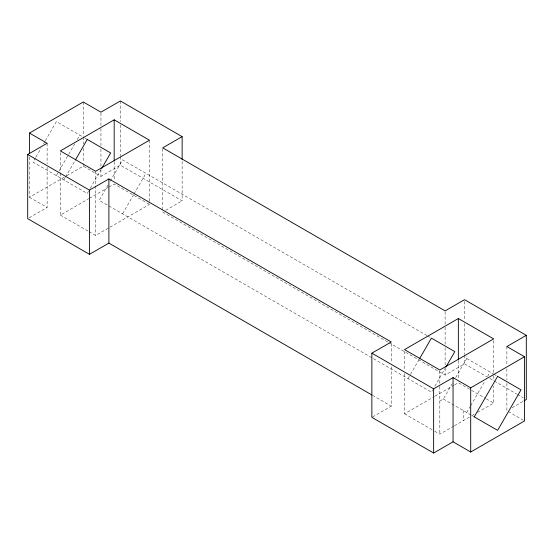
<?xml version="1.0" encoding="UTF-8"?>
<svg xmlns="http://www.w3.org/2000/svg" width="554" height="554" viewBox="0 0 554 554"><rect width="100%" height="100%" fill="white"/><g stroke="black" fill="none" stroke-linecap="round" stroke-linejoin="round"><path stroke-width="0.42" stroke-dasharray="2.77 2.08" d="M35.546 157.689L32.998 162.107L87.269 193.443L88.543 191.234M35.968 156.955L41.072 148.119M43.627 143.701L44.902 141.492M45.324 140.751L56.383 121.603L84.18 137.655M56.383 175.611L58.509 171.927M58.932 171.193L68.287 154.988M68.71 154.254L74.665 143.943M77.214 139.525L79.769 135.107M63.883 179.939L65.157 177.73M65.58 176.996L74.935 160.792M90.247 188.291L100.876 169.877M108.113 184.856L99.18 200.319L431.434 392.149L432.709 389.94M110.239 181.172L122.566 159.815L426.947 335.551M122.566 213.823L133.625 194.676M134.047 193.942L145.951 173.319M408.049 378.645L419.101 359.498M434.835 386.256L445.042 368.576M439.821 401.061L443.345 399.025L452.279 383.555M455.679 377.669L466.731 358.521L466.731 356.07M466.731 412.529L470.263 406.414M470.692 405.666L484.508 381.741M487.527 376.505L490.117 372.018M29.466 157.031L29.466 197.266L66.099 176.117M66.847 175.68L83.294 166.186L100.946 176.373L120.363 165.168L182.134 200.832L182.134 160.598M29.196 217.798L47.118 207.452L47.118 167.225M60.351 173.153L60.351 215.097L88.765 198.692M89.513 198.263L108.203 187.474M108.951 187.037L114.179 184.018L149.483 204.398L149.483 201.829M89.035 231.655L95.648 235.478L149.483 204.398M165.708 210.312L182.134 200.832M372.613 416.933L391.283 406.158L391.283 365.924M388.936 342.642L445.111 375.079L464.529 363.867L486.855 376.762M404.517 373.569L404.517 413.796L434.426 396.532M435.174 396.103L453.864 385.307M454.612 384.878L458.352 382.717L470.852 389.94M434.668 431.206L439.821 434.177L453.705 426.164M454.432 425.742L469.557 417.01M471.724 415.756L474.646 414.073M477.569 412.384L493.649 403.097L493.649 385.979M512.111 407.723L523.315 401.255M85.06 138.161L87.269 139.435M427.695 335.98L429.939 337.275M466.731 358.521L493.205 373.805M493.794 374.144L496.883 375.924M489.833 378.479L493.552 380.626M494.3 381.055L516.626 393.949M517.367 394.379L523.322 397.814M162.717 212.037L388.181 342.213M471.586 390.362L485.56 398.43M486.294 398.852L493.649 403.097M508.357 411.594L523.8 420.507M443.345 399.025L473.497 416.435M29.466 197.266L47.118 207.452M60.351 215.097L88.294 231.233M372.551 395.348L391.283 406.158M404.517 413.796L433.934 430.783M506.882 346.548L506.882 365.377M506.882 368.798L506.882 379.926M506.882 383.354L506.882 410.743M493.649 340.613L493.649 374.85M493.649 375.709L493.649 380.847M464.529 301.383L464.529 320.212M464.529 323.64L464.529 354.456M464.529 355.308L464.529 363.867M463.199 410.486L463.199 420.68M458.352 360.467L458.352 378.437M445.111 311.736L445.111 326.285M445.111 327.144L445.111 344.263M445.111 347.69L445.111 367.371M445.111 368.23L445.111 375.079M439.821 370.848L439.821 385.522M439.821 386.387L439.821 434.177M404.517 351.312L404.517 370.148M391.283 343.674L391.283 362.503M162.717 148.701L162.717 210.326M149.483 140.204L149.483 200.97M120.363 100.967L120.363 121.513M120.363 124.934L120.363 155.75M120.363 156.609L120.363 165.168M114.179 161.761L114.179 179.738M100.946 113.037L100.946 127.586M100.946 128.445L100.946 145.564M100.946 148.984L100.946 168.672M100.946 169.531L100.946 176.373M95.648 171.283L95.648 184.974M95.648 185.832L95.648 235.478M83.294 101.991L83.294 136.229M83.294 137.08L83.294 143.929M83.294 148.209L83.294 162.758M83.294 163.617L83.294 166.186M60.351 152.613L60.351 172.301M47.118 143.257L47.118 163.797"/><path stroke-width="0.83" d="M75.365 160.058L87.269 139.435M101.721 168.402L110.655 152.939L87.123 139.352M419.53 358.757L431.434 338.141L454.82 351.638L445.887 367.108M474.231 416.857L497.617 376.353M29.466 153.61L29.466 133.071L83.294 101.991L100.946 112.178L120.363 100.967L182.134 136.637L182.134 159.746M371.803 394.912L108.889 243.116L89.471 254.328L27.7 218.664L27.7 154.469L47.118 143.257L29.466 133.071M114.179 119.823L60.351 150.903L95.648 171.283L149.483 140.204L114.179 119.823L114.179 160.909M27.7 154.469L89.471 190.133L108.889 178.921L391.283 341.963L371.866 353.168L371.866 417.363L433.637 453.034L453.054 441.822L470.706 452.009L524.534 420.929L524.534 356.734L506.882 346.548L526.3 335.336L526.3 399.531L524.063 400.826M182.134 136.637L162.717 147.842L445.111 310.884L464.529 299.672L526.3 335.336M458.352 318.522L404.517 349.602L439.821 369.982L493.649 338.903L458.352 318.522L458.352 359.608M371.866 353.168L433.637 388.832L453.054 377.627L470.706 387.814L524.534 356.734M497.471 376.263L521.002 389.85L497.617 430.361L474.086 416.774M470.706 387.814L470.706 452.009M453.054 377.627L453.054 441.822M433.637 388.832L433.637 453.034M108.889 178.921L108.889 243.116M89.471 190.133L89.471 254.328"/></g></svg>
